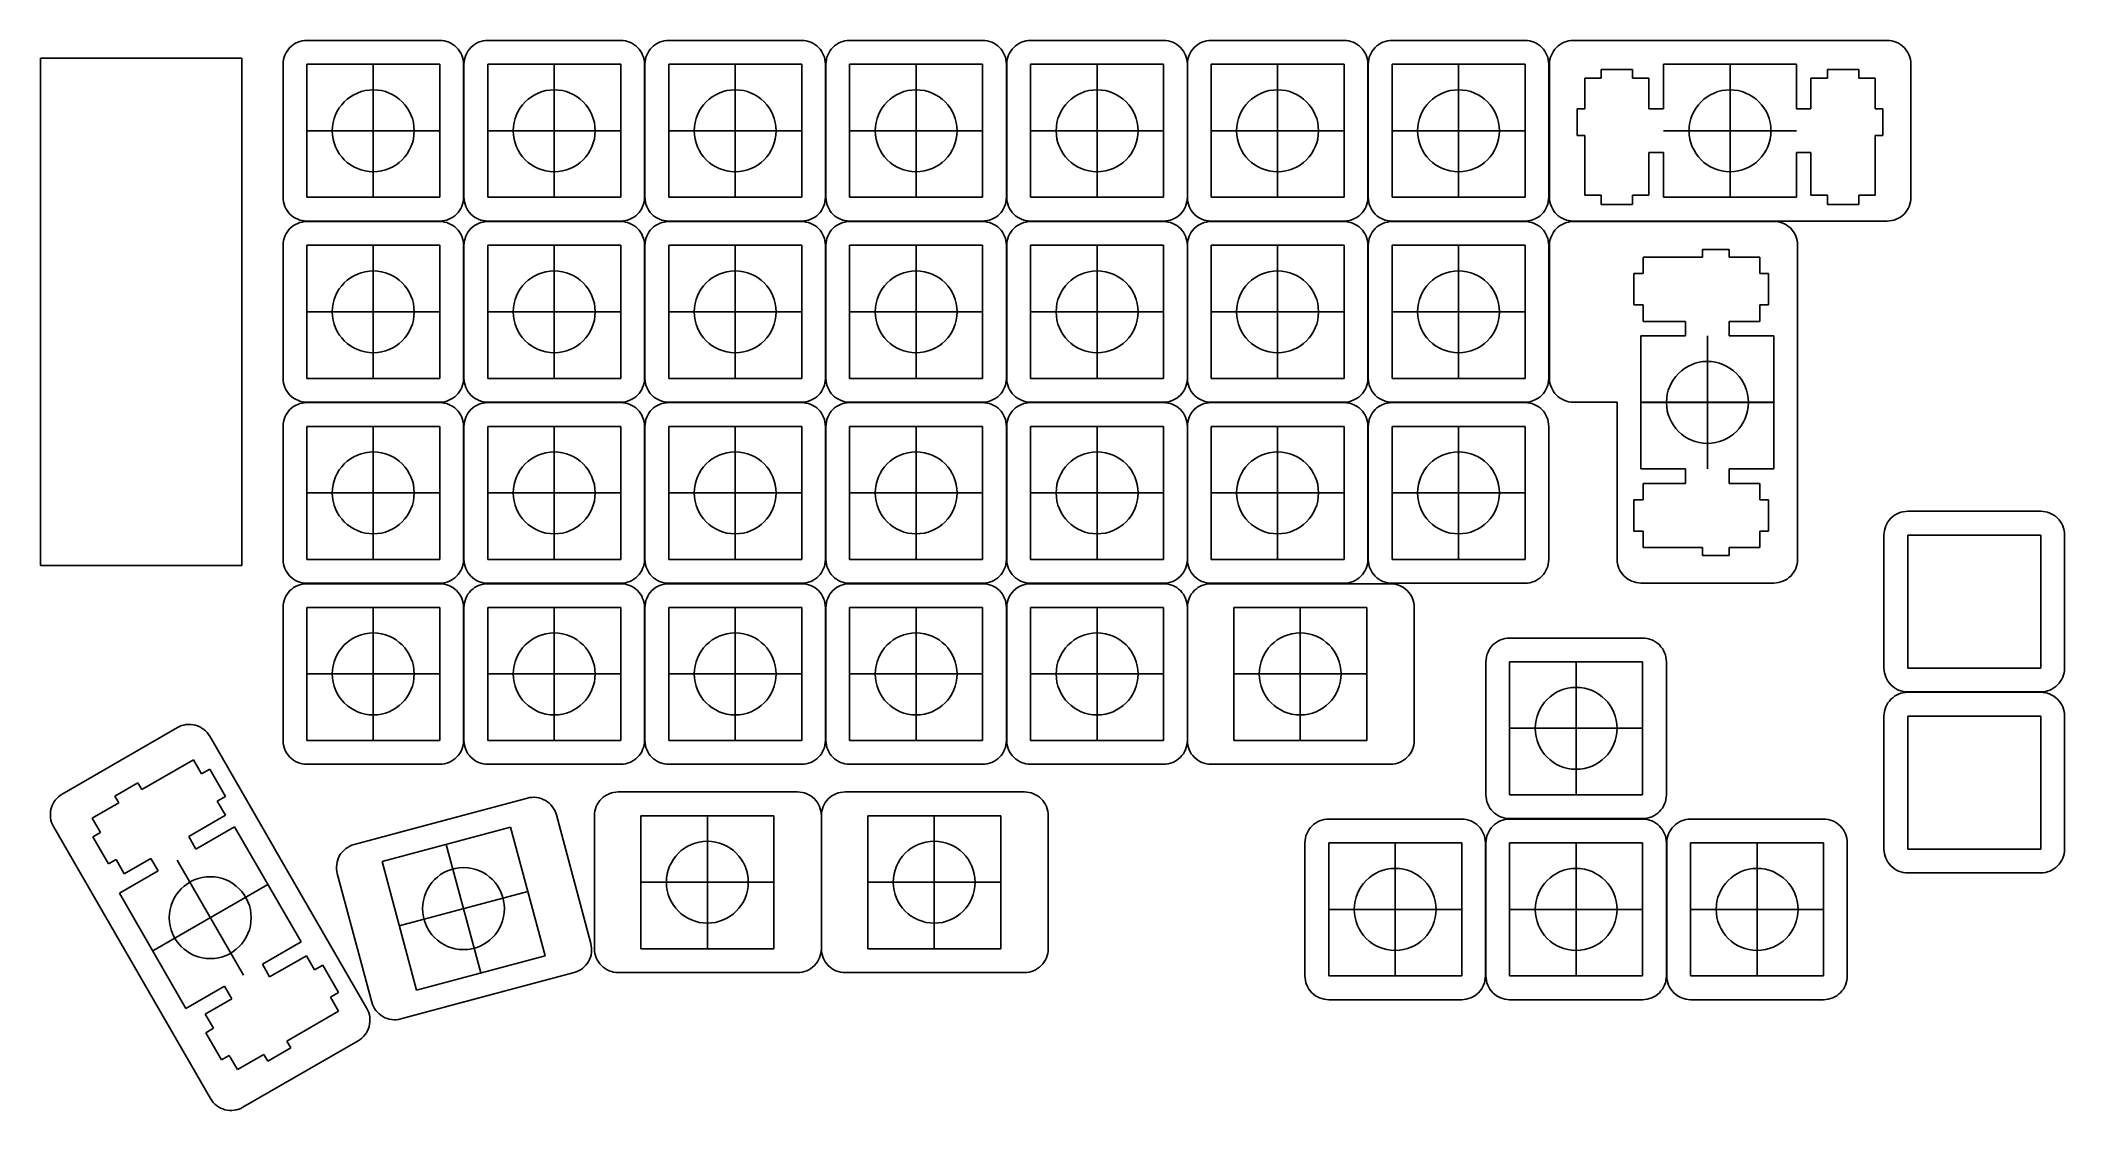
# Model space of a CAD drawing. Header units: millimetres. Extents: x -18 to 195, y -20 to 92.
import ezdxf

# ---------------------------------------------------------------- set-up
doc = ezdxf.new("R2010")
doc.units = ezdxf.units.MM
doc.layers.get('0').update_dxf_attribs({"color": 4, "lineweight": 25, "true_color": 0x00ffff})
for name, color, linetype, lineweight, true_color in [('keycap', 56, 'Continuous', 25, 0x808000), ('livello 1', 1, 'Continuous', 25, 0xff0000), ('livello 2', 3, 'Continuous', 25, 0x00ff00), ('livello 3', 6, 'Continuous', 25, 0xff00ff)]:
    doc.layers.add(name, color=color, linetype=linetype, lineweight=lineweight, true_color=true_color)

msp = doc.modelspace()

# ---------------------------------------------------------------- linework, layer by layer
at = {"color": 0}
for p, q in [((10.16, 89.79), (24.16, 89.79)), ((10.16, 75.79), (10.16, 89.79)), ((24.16, 89.79), (24.16, 75.79)), ((29.21, 89.79), (43.21, 89.79)), ((29.21, 75.79), (29.21, 89.79)), ((43.21, 89.79), (43.21, 75.79)), ((48.26, 89.79), (62.26, 89.79)), ((48.26, 75.79), (48.26, 89.79)), ((62.26, 89.79), (62.26, 75.79)), ((67.31, 89.79), (81.31, 89.79)), ((67.31, 75.79), (67.31, 89.79)), ((81.31, 89.79), (81.31, 75.79)), ((86.36, 89.79), (100.36, 89.79)), ((86.36, 75.79), (86.36, 89.79)), ((100.36, 89.79), (100.36, 75.79)), ((105.36, 89.79), (119.36, 89.79)), ((105.36, 75.79), (105.36, 89.79)), ((119.36, 89.79), (119.36, 75.79)), ((124.41, 89.79), (138.41, 89.79)), ((124.41, 75.79), (124.41, 89.79)), ((138.41, 89.79), (138.41, 75.79)), ((152.99, 89.79), (152.99, 85.09)), ((166.99, 89.79), (152.99, 89.79)), ((166.99, 85.09), (166.99, 89.79)), ((146.44, 88.32), (144.71, 88.32)), ((144.71, 88.32), (144.71, 85.09)), ((149.74, 89.24), (146.44, 89.24)), ((146.44, 89.24), (146.44, 88.32)), ((149.74, 88.32), (149.74, 89.24)), ((151.46, 88.32), (149.74, 88.32)), ((151.46, 85.09), (151.46, 88.32)), ((170.24, 88.32), (168.51, 88.32)), ((168.51, 88.32), (168.51, 85.09)), ((173.54, 89.24), (170.24, 89.24)), ((170.24, 89.24), (170.24, 88.32)), ((173.54, 88.32), (173.54, 89.24)), ((175.26, 88.32), (173.54, 88.32)), ((175.26, 85.09), (175.26, 88.32)), ((144.71, 85.09), (143.89, 85.09)), ((143.89, 85.09), (143.89, 82.29)), ((152.99, 85.09), (151.46, 85.09)), ((168.51, 85.09), (166.99, 85.09)), ((176.09, 85.09), (175.26, 85.09)), ((176.09, 82.29), (176.09, 85.09)), ((143.89, 82.29), (144.71, 82.29)), ((144.71, 82.29), (144.71, 76.02)), ((175.26, 76.02), (175.26, 82.29)), ((175.26, 82.29), (176.09, 82.29)), ((151.46, 76.02), (151.46, 80.49)), ((151.46, 80.49), (152.99, 80.49)), ((152.99, 80.49), (152.99, 75.79)), ((166.99, 75.79), (166.99, 80.49)), ((166.99, 80.49), (168.51, 80.49)), ((168.51, 80.49), (168.51, 76.02)), ((24.16, 75.79), (10.16, 75.79)), ((43.21, 75.79), (29.21, 75.79)), ((62.26, 75.79), (48.26, 75.79)), ((81.31, 75.79), (67.31, 75.79)), ((100.36, 75.79), (86.36, 75.79)), ((119.36, 75.79), (105.36, 75.79)), ((138.41, 75.79), (124.41, 75.79)), ((144.71, 76.02), (146.44, 76.02)), ((146.44, 76.02), (146.44, 75.04)), ((146.44, 75.04), (149.74, 75.04)), ((149.74, 75.04), (149.74, 76.02)), ((149.74, 76.02), (151.46, 76.02)), ((152.99, 75.79), (166.99, 75.79)), ((168.51, 76.02), (170.24, 76.02)), ((170.24, 76.02), (170.24, 75.04)), ((170.24, 75.04), (173.54, 75.04)), ((173.54, 75.04), (173.54, 76.02)), ((173.54, 76.02), (175.26, 76.02)), ((10.16, 70.74), (24.16, 70.74)), ((10.16, 56.74), (10.16, 70.74)), ((24.16, 70.74), (24.16, 56.74)), ((29.21, 70.74), (43.21, 70.74)), ((29.21, 56.74), (29.21, 70.74)), ((43.21, 70.74), (43.21, 56.74)), ((48.26, 70.74), (62.26, 70.74)), ((48.26, 56.74), (48.26, 70.74)), ((62.26, 70.74), (62.26, 56.74)), ((67.31, 70.74), (81.31, 70.74)), ((67.31, 56.74), (67.31, 70.74)), ((81.31, 70.74), (81.31, 56.74)), ((86.36, 70.74), (100.36, 70.74)), ((86.36, 56.74), (86.36, 70.74)), ((100.36, 70.74), (100.36, 56.74)), ((105.36, 70.74), (119.36, 70.74)), ((105.36, 56.74), (105.36, 70.74)), ((119.36, 70.74), (119.36, 56.74)), ((124.41, 70.74), (138.41, 70.74)), ((124.41, 56.74), (124.41, 70.74)), ((138.41, 70.74), (138.41, 56.74)), ((157.11, 69.49), (150.83, 69.49)), ((150.83, 69.49), (150.83, 67.76)), ((157.11, 70.31), (157.11, 69.49)), ((159.91, 70.31), (157.11, 70.31)), ((159.91, 69.49), (159.91, 70.31)), ((163.14, 69.49), (159.91, 69.49)), ((163.14, 67.76), (163.14, 69.49)), ((150.83, 67.76), (149.86, 67.76)), ((149.86, 67.76), (149.86, 64.46)), ((164.05, 67.76), (163.14, 67.76)), ((164.05, 64.46), (164.05, 67.76)), ((149.86, 64.46), (150.83, 64.46)), ((150.83, 64.46), (150.83, 62.74)), ((163.14, 62.74), (163.14, 64.46)), ((163.14, 64.46), (164.05, 64.46)), ((150.83, 62.74), (155.31, 62.74)), ((155.31, 62.74), (155.31, 61.21)), ((159.91, 61.21), (159.91, 62.74)), ((159.91, 62.74), (163.14, 62.74)), ((155.31, 61.21), (150.6, 61.21)), ((150.6, 61.21), (150.6, 47.21)), ((164.61, 61.21), (159.91, 61.21)), ((164.61, 47.21), (164.61, 61.21)), ((24.16, 56.74), (10.16, 56.74)), ((43.21, 56.74), (29.21, 56.74)), ((62.26, 56.74), (48.26, 56.74)), ((81.31, 56.74), (67.31, 56.74)), ((100.36, 56.74), (86.36, 56.74)), ((119.36, 56.74), (105.36, 56.74)), ((138.41, 56.74), (124.41, 56.74)), ((10.16, 51.69), (24.16, 51.69)), ((10.16, 37.69), (10.16, 51.69)), ((24.16, 51.69), (24.16, 37.69)), ((29.21, 51.69), (43.21, 51.69)), ((29.21, 37.69), (29.21, 51.69)), ((43.21, 51.69), (43.21, 37.69)), ((48.26, 51.69), (62.26, 51.69)), ((48.26, 37.69), (48.26, 51.69)), ((62.26, 51.69), (62.26, 37.69)), ((67.31, 51.69), (81.31, 51.69)), ((67.31, 37.69), (67.31, 51.69)), ((81.31, 51.69), (81.31, 37.69)), ((86.36, 51.69), (100.36, 51.69)), ((86.36, 37.69), (86.36, 51.69)), ((100.36, 51.69), (100.36, 37.69)), ((105.36, 51.69), (119.36, 51.69)), ((105.36, 37.69), (105.36, 51.69)), ((119.36, 51.69), (119.36, 37.69)), ((124.41, 51.69), (138.41, 51.69)), ((124.41, 37.69), (124.41, 51.69)), ((138.41, 51.69), (138.41, 37.69)), ((150.6, 47.21), (155.31, 47.21)), ((155.31, 47.21), (155.31, 45.69)), ((159.91, 45.69), (159.91, 47.21)), ((159.91, 47.21), (164.61, 47.21)), ((155.31, 45.69), (150.83, 45.69)), ((150.83, 45.69), (150.83, 43.96)), ((163.14, 45.69), (159.91, 45.69)), ((163.14, 43.96), (163.14, 45.69)), ((150.83, 43.96), (149.86, 43.96)), ((149.86, 43.96), (149.86, 40.66)), ((164.05, 43.96), (163.14, 43.96)), ((164.05, 40.66), (164.05, 43.96)), ((149.86, 40.66), (150.83, 40.66)), ((150.83, 40.66), (150.83, 38.94)), ((163.14, 38.94), (163.14, 40.66)), ((163.14, 40.66), (164.05, 40.66)), ((150.83, 38.94), (157.11, 38.94)), ((157.11, 38.94), (157.11, 38.11)), ((159.91, 38.11), (159.91, 38.94)), ((159.91, 38.94), (163.14, 38.94)), ((178.7, 40.26), (192.7, 40.26)), ((178.7, 26.26), (178.7, 40.26)), ((192.7, 40.26), (192.7, 26.26)), ((24.16, 37.69), (10.16, 37.69)), ((43.21, 37.69), (29.21, 37.69)), ((62.26, 37.69), (48.26, 37.69)), ((81.31, 37.69), (67.31, 37.69)), ((100.36, 37.69), (86.36, 37.69)), ((119.36, 37.69), (105.36, 37.69)), ((138.41, 37.69), (124.41, 37.69)), ((157.11, 38.11), (159.91, 38.11)), ((10.16, 32.64), (24.16, 32.64)), ((10.16, 18.64), (10.16, 32.64)), ((24.16, 32.64), (24.16, 18.64)), ((29.21, 32.64), (43.21, 32.64)), ((29.21, 18.64), (29.21, 32.64)), ((43.21, 32.64), (43.21, 18.64)), ((48.26, 32.64), (62.26, 32.64)), ((48.26, 18.64), (48.26, 32.64)), ((62.26, 32.64), (62.26, 18.64)), ((67.31, 32.64), (81.31, 32.64)), ((67.31, 18.64), (67.31, 32.64)), ((81.31, 32.64), (81.31, 18.64)), ((86.36, 32.64), (100.36, 32.64)), ((86.36, 18.64), (86.36, 32.64)), ((100.36, 32.64), (100.36, 18.64)), ((107.74, 32.64), (121.74, 32.64)), ((107.74, 18.64), (107.74, 32.64)), ((121.74, 32.64), (121.74, 18.64)), ((136.79, 26.92), (150.79, 26.92)), ((136.79, 12.92), (136.79, 26.92)), ((150.79, 26.92), (150.79, 12.92)), ((192.7, 26.26), (178.7, 26.26)), ((178.7, 21.21), (192.7, 21.21)), ((178.7, 7.21), (178.7, 21.21)), ((192.7, 21.21), (192.7, 7.21)), ((24.16, 18.64), (10.16, 18.64)), ((43.21, 18.64), (29.21, 18.64)), ((62.26, 18.64), (48.26, 18.64)), ((81.31, 18.64), (67.31, 18.64)), ((100.36, 18.64), (86.36, 18.64)), ((121.74, 18.64), (107.74, 18.64)), ((-1.77, 16.61), (-7.2, 13.48)), ((-0.91, 15.12), (-1.77, 16.61)), ((-0.06, 15.61), (-0.91, 15.12)), ((1.59, 12.75), (-0.06, 15.61)), ((-7.62, 14.19), (-10.04, 12.79)), ((-10.04, 12.79), (-9.63, 12.08)), ((-7.2, 13.48), (-7.62, 14.19)), ((150.79, 12.92), (136.79, 12.92)), ((-9.63, 12.08), (-12.43, 10.46)), ((-2.27, 8.53), (1.6, 10.77)), ((0.74, 12.26), (1.59, 12.75)), ((1.6, 10.77), (0.74, 12.26)), ((45.33, 10.73), (59.33, 10.73)), ((45.33, -3.27), (45.33, 10.73)), ((59.33, 10.73), (59.33, -3.27)), ((69.21, 10.73), (83.21, 10.73)), ((69.21, -3.27), (69.21, 10.73)), ((83.21, 10.73), (83.21, -3.27)), ((-12.43, 10.46), (-11.57, 8.97)), ((-11.57, 8.97), (-12.36, 8.51)), ((-1.51, 7.21), (-2.27, 8.53)), ((2.56, 9.56), (-1.51, 7.21)), ((9.56, -2.56), (2.56, 9.56)), ((18.09, 5.9), (31.61, 9.52)), ((31.61, 9.52), (35.24, -4)), ((-12.36, 8.51), (-10.71, 5.65)), ((117.74, 7.87), (131.74, 7.87)), ((117.74, -6.13), (117.74, 7.87)), ((131.74, 7.87), (131.74, -6.13)), ((136.79, 7.87), (150.79, 7.87)), ((136.79, -6.13), (136.79, 7.87)), ((150.79, 7.87), (150.79, -6.13)), ((155.84, 7.87), (169.84, 7.87)), ((155.84, -6.13), (155.84, 7.87)), ((169.84, 7.87), (169.84, -6.13)), ((192.7, 7.21), (178.7, 7.21)), ((-10.71, 5.65), (-9.92, 6.11)), ((-9.92, 6.11), (-9.05, 4.62)), ((-5.49, 4.91), (-9.56, 2.56)), ((-9.05, 4.62), (-6.26, 6.23)), ((-6.26, 6.23), (-5.49, 4.91)), ((21.71, -7.63), (18.09, 5.9)), ((-9.56, 2.56), (-2.56, -9.56)), ((5.49, -4.91), (9.56, -2.56)), ((10.13, -4), (6.25, -6.23)), ((10.99, -5.49), (10.13, -4)), ((35.24, -4), (21.71, -7.63)), ((59.33, -3.27), (45.33, -3.27)), ((83.21, -3.27), (69.21, -3.27)), ((6.25, -6.23), (5.49, -4.91)), ((11.84, -5), (10.99, -5.49)), ((13.49, -7.86), (11.84, -5)), ((131.74, -6.13), (117.74, -6.13)), ((150.79, -6.13), (136.79, -6.13)), ((169.84, -6.13), (155.84, -6.13)), ((-2.56, -9.56), (1.51, -7.21)), ((1.51, -7.21), (2.27, -8.53)), ((12.64, -8.35), (13.49, -7.86)), ((13.5, -9.84), (12.64, -8.35)), ((2.27, -8.53), (-0.53, -10.15)), ((-0.53, -10.15), (0.33, -11.64)), ((8.07, -12.98), (13.5, -9.84)), ((0.33, -11.64), (-0.46, -12.1)), ((-0.46, -12.1), (1.19, -14.96)), ((1.19, -14.96), (1.99, -14.5)), ((1.99, -14.5), (2.85, -15.99)), ((2.85, -15.99), (5.64, -14.38)), ((5.64, -14.38), (6.06, -15.09)), ((6.06, -15.09), (8.48, -13.69)), ((8.48, -13.69), (8.07, -12.98))]:
    msp.add_line(p, q, dxfattribs=at)
at = {"layer": 'keycap', "flags": 128}
for points in [[(24.16, 92.29, -0.414214), (26.66, 89.79), (26.66, 75.79, -0.414214), (24.16, 73.29), (10.16, 73.29, -0.414214), (7.66, 75.79), (7.66, 89.79, -0.414214), (10.16, 92.29)], [(43.21, 92.29, -0.414214), (45.71, 89.79), (45.71, 75.79, -0.414214), (43.21, 73.29), (29.21, 73.29, -0.414214), (26.71, 75.79), (26.71, 89.79, -0.414214), (29.21, 92.29)], [(62.26, 92.29, -0.414214), (64.76, 89.79), (64.76, 75.79, -0.414214), (62.26, 73.29), (48.26, 73.29, -0.414214), (45.76, 75.79), (45.76, 89.79, -0.414214), (48.26, 92.29)], [(81.31, 92.29, -0.414214), (83.81, 89.79), (83.81, 75.79, -0.414214), (81.31, 73.29), (67.31, 73.29, -0.414214), (64.81, 75.79), (64.81, 89.79, -0.414214), (67.31, 92.29)], [(100.36, 92.29, -0.414214), (102.86, 89.79), (102.86, 75.79, -0.414214), (100.36, 73.29), (86.36, 73.29, -0.414214), (83.86, 75.79), (83.86, 89.79, -0.414214), (86.36, 92.29)], [(119.36, 92.29, -0.414214), (121.86, 89.79), (121.86, 75.79, -0.414214), (119.36, 73.29), (105.36, 73.29, -0.414214), (102.86, 75.79), (102.86, 89.79, -0.414214), (105.36, 92.29)], [(138.41, 92.29, -0.414214), (140.91, 89.79), (140.91, 75.79, -0.414214), (138.41, 73.29), (124.41, 73.29, -0.414214), (121.91, 75.79), (121.91, 89.79, -0.414214), (124.41, 92.29)], [(26.66, 56.74, -0.414214), (24.16, 54.24), (10.16, 54.24, -0.414214), (7.66, 56.74), (7.66, 70.74, -0.414214), (10.16, 73.24), (24.16, 73.24, -0.414214), (26.66, 70.74)], [(26.71, 70.74, -0.414214), (29.21, 73.24), (43.21, 73.24, -0.414214), (45.71, 70.74), (45.71, 56.74, -0.414214), (43.21, 54.24), (29.21, 54.24, -0.414214), (26.71, 56.74)], [(48.26, 54.24, -0.414214), (45.76, 56.74), (45.76, 70.74, -0.414214), (48.26, 73.24), (62.26, 73.24, -0.414214), (64.76, 70.74), (64.76, 56.74, -0.414214), (62.26, 54.24)], [(67.31, 54.24, -0.414214), (64.81, 56.74), (64.81, 70.74, -0.414214), (67.31, 73.24), (81.31, 73.24, -0.414214), (83.81, 70.74), (83.81, 56.74, -0.414214), (81.31, 54.24)], [(102.86, 56.74, -0.414214), (100.36, 54.24), (86.36, 54.24, -0.414214), (83.86, 56.74), (83.86, 70.74, -0.414214), (86.36, 73.24), (100.36, 73.24, -0.414214), (102.86, 70.74)], [(102.86, 70.74, -0.414214), (105.36, 73.24), (119.36, 73.24, -0.414214), (121.86, 70.74), (121.86, 56.74, -0.414214), (119.36, 54.24), (105.36, 54.24, -0.414214), (102.86, 56.74)], [(121.91, 70.74, -0.414214), (124.41, 73.24), (138.41, 73.24, -0.414214), (140.91, 70.74), (140.91, 56.74, -0.414214), (138.41, 54.24), (124.41, 54.24, -0.414214), (121.91, 56.74)], [(26.66, 37.69, -0.414214), (24.16, 35.19), (10.16, 35.19, -0.414214), (7.66, 37.69), (7.66, 51.69, -0.414214), (10.16, 54.19), (24.16, 54.19, -0.414214), (26.66, 51.69)], [(43.21, 54.19, -0.414214), (45.71, 51.69), (45.71, 37.69, -0.414214), (43.21, 35.19), (29.21, 35.19, -0.414214), (26.71, 37.69), (26.71, 51.69, -0.414214), (29.21, 54.19)], [(45.76, 51.69, -0.414214), (48.26, 54.19), (62.26, 54.19, -0.414214), (64.76, 51.69), (64.76, 37.69, -0.414214), (62.26, 35.19), (48.26, 35.19, -0.414214), (45.76, 37.69)], [(64.81, 51.69, -0.414214), (67.31, 54.19), (81.31, 54.19, -0.414214), (83.81, 51.69), (83.81, 37.69, -0.414214), (81.31, 35.19), (67.31, 35.19, -0.414214), (64.81, 37.69)], [(83.86, 51.69, -0.414214), (86.36, 54.19), (100.36, 54.19, -0.414214), (102.86, 51.69), (102.86, 37.69, -0.414214), (100.36, 35.19), (86.36, 35.19, -0.414214), (83.86, 37.69)], [(102.86, 51.69, -0.414214), (105.36, 54.19), (119.36, 54.19, -0.414214), (121.86, 51.69), (121.86, 37.69, -0.414214), (119.36, 35.19), (105.36, 35.19, -0.414214), (102.86, 37.69)], [(121.91, 51.69, -0.414214), (124.41, 54.19), (138.41, 54.19, -0.414214), (140.91, 51.69), (140.91, 37.69, -0.414214), (138.41, 35.19), (124.41, 35.19, -0.414214), (121.91, 37.69)], [(195.2, 26.26, -0.414214), (192.7, 23.76), (178.7, 23.76, -0.414214), (176.2, 26.26), (176.2, 40.26, -0.414214), (178.7, 42.76), (192.7, 42.76, -0.414214), (195.2, 40.26)], [(26.66, 18.64, -0.414214), (24.16, 16.14), (10.16, 16.14, -0.414214), (7.66, 18.64), (7.66, 32.64, -0.414214), (10.16, 35.14), (24.16, 35.14, -0.414214), (26.66, 32.64)], [(26.71, 32.64, -0.414214), (29.21, 35.14), (43.21, 35.14, -0.414214), (45.71, 32.64), (45.71, 18.64, -0.414214), (43.21, 16.14), (29.21, 16.14, -0.414214), (26.71, 18.64)], [(45.76, 32.64, -0.414214), (48.26, 35.14), (62.26, 35.14, -0.414214), (64.76, 32.64), (64.76, 18.64, -0.414214), (62.26, 16.14), (48.26, 16.14, -0.414214), (45.76, 18.64)], [(64.81, 32.64, -0.414214), (67.31, 35.14), (81.31, 35.14, -0.414214), (83.81, 32.64), (83.81, 18.64, -0.414214), (81.31, 16.14), (67.31, 16.14, -0.414214), (64.81, 18.64)], [(83.86, 32.64, -0.414214), (86.36, 35.14), (100.36, 35.14, -0.414214), (102.86, 32.64), (102.86, 18.64, -0.414214), (100.36, 16.14), (86.36, 16.14, -0.414214), (83.86, 18.64)], [(153.29, 12.92, -0.414214), (150.79, 10.42), (136.79, 10.42, -0.414214), (134.29, 12.92), (134.29, 26.92, -0.414214), (136.79, 29.42), (150.79, 29.42, -0.414214), (153.29, 26.92)], [(195.2, 7.21, -0.414214), (192.7, 4.71), (178.7, 4.71, -0.414214), (176.2, 7.21), (176.2, 21.21, -0.414214), (178.7, 23.71), (192.7, 23.71, -0.414214), (195.2, 21.21)], [(134.24, -6.13, -0.414214), (131.74, -8.63), (117.74, -8.63, -0.414214), (115.24, -6.13), (115.24, 7.87, -0.414214), (117.74, 10.37), (131.74, 10.37, -0.414214), (134.24, 7.87)], [(153.29, -6.13, -0.414214), (150.79, -8.63), (136.79, -8.63, -0.414214), (134.29, -6.13), (134.29, 7.87, -0.414214), (136.79, 10.37), (150.79, 10.37, -0.414214), (153.29, 7.87)], [(169.84, 10.37, -0.414214), (172.34, 7.87), (172.34, -6.13, -0.414214), (169.84, -8.63), (155.84, -8.63, -0.414214), (153.34, -6.13), (153.34, 7.87, -0.414214), (155.84, 10.37)]]:
    msp.add_lwpolyline(points, format="xyb", close=True, dxfattribs=at)
for points in [[(163.19, 73.29), (143.49, 73.29, -0.414214), (140.99, 75.79), (140.99, 89.79, -0.414214), (143.49, 92.29)], [(143.49, 92.29), (176.54, 92.29, -0.414214), (179.04, 89.79), (179.04, 75.79, -0.414214), (176.54, 73.29), (163.19, 73.29)], [(148.11, 54.24), (143.49, 54.24, -0.414214), (140.99, 56.74), (140.99, 70.74, -0.414214), (143.49, 73.24)], [(150.25, 73.24, -0.035506), (150.61, 73.26), (164.61, 73.26, -0.414214), (167.11, 70.76), (167.11, 57.42)], [(167.11, 57.42), (167.11, 37.71, -0.414214), (164.61, 35.21), (150.61, 35.21, -0.414214), (148.11, 37.71)], [(119.36, 16.14), (105.36, 16.14, -0.414214), (102.86, 18.64), (102.86, 32.64, -0.414214), (105.36, 35.14), (119.36, 35.14)], [(110.24, 35.14), (124.24, 35.14, -0.414214), (126.74, 32.64), (126.74, 18.64, -0.414214), (124.24, 16.14), (110.24, 16.14, -0.414214)], [(0.02, -19.04), (-16.5, 9.58, -0.414214), (-15.59, 13), (-3.46, 20, -0.414214), (-0.05, 19.08), (6.63, 7.52)], [(56.95, -5.77), (42.95, -5.77, -0.414214), (40.45, -3.27), (40.45, 10.73, -0.414214), (42.95, 13.23), (56.95, 13.23)], [(47.83, 13.23), (61.83, 13.23, -0.414214), (64.33, 10.73), (64.33, -3.27, -0.414214), (61.83, -5.77), (47.83, -5.77, -0.414214)], [(80.83, -5.77), (66.83, -5.77, -0.414214), (64.33, -3.27), (64.33, 10.73, -0.414214), (66.83, 13.23), (80.83, 13.23)], [(71.71, 13.23), (85.71, 13.23, -0.414214), (88.21, 10.73), (88.21, -3.27, -0.414214), (85.71, -5.77), (71.71, -5.77, -0.414214)], [(33.58, -7.03), (20.06, -10.66, -0.414214), (17, -8.89), (13.37, 4.63, -0.414214), (15.14, 7.69), (28.66, 11.32)], [(19.86, 8.96), (33.38, 12.58, -0.414214), (36.44, 10.81), (40.06, -2.71, -0.414214), (38.3, -5.77), (24.77, -9.39, -0.414214)], [(6.95, 6.96), (16.48, -9.54, -0.414214), (15.56, -12.95), (3.44, -19.95, -0.414214), (0.02, -19.04)]]:
    msp.add_lwpolyline(points, format="xyb", dxfattribs=at)
for points in [[(143.49, 73.24), (164.96, 73.24)], [(148.11, 37.71), (148.11, 54.24)], [(163.19, 54.24), (150.6, 54.24)], [(164.61, 54.24), (163.19, 54.24)], [(6.63, 7.52), (6.95, 6.96)], [(-6.06, -3.5), (6.06, 3.5)]]:
    msp.add_lwpolyline(points, dxfattribs=at)
at = {"layer": 'livello 1', "flags": 128}
for points in [[(17.16, 89.79), (17.16, 75.79)], [(36.21, 89.79), (36.21, 75.79)], [(55.26, 89.79), (55.26, 75.79)], [(74.31, 89.79), (74.31, 75.79)], [(93.36, 89.79), (93.36, 75.79)], [(112.36, 89.79), (112.36, 75.79)], [(131.41, 89.79), (131.41, 75.79)], [(159.99, 89.79), (159.99, 75.79)], [(10.16, 82.79), (24.16, 82.79)], [(29.21, 82.79), (43.21, 82.79)], [(48.26, 82.79), (62.26, 82.79)], [(67.31, 82.79), (81.31, 82.79)], [(86.36, 82.79), (100.36, 82.79)], [(105.36, 82.79), (119.36, 82.79)], [(124.41, 82.79), (138.41, 82.79)], [(152.99, 82.79), (166.99, 82.79)], [(17.16, 70.74), (17.16, 56.74)], [(36.21, 70.74), (36.21, 56.74)], [(55.26, 70.74), (55.26, 56.74)], [(74.31, 70.74), (74.31, 56.74)], [(93.36, 70.74), (93.36, 56.74)], [(112.36, 70.74), (112.36, 56.74)], [(131.41, 70.74), (131.41, 56.74)], [(10.16, 63.74), (24.16, 63.74)], [(29.21, 63.74), (43.21, 63.74)], [(48.26, 63.74), (62.26, 63.74)], [(67.31, 63.74), (81.31, 63.74)], [(86.36, 63.74), (100.36, 63.74)], [(105.36, 63.74), (119.36, 63.74)], [(124.41, 63.74), (138.41, 63.74)], [(157.61, 61.21), (157.61, 47.21)], [(150.61, 54.21), (164.61, 54.21)], [(17.16, 51.69), (17.16, 37.69)], [(36.21, 51.69), (36.21, 37.69)], [(55.26, 51.69), (55.26, 37.69)], [(74.31, 51.69), (74.31, 37.69)], [(93.36, 51.69), (93.36, 37.69)], [(112.36, 51.69), (112.36, 37.69)], [(131.41, 51.69), (131.41, 37.69)], [(10.16, 44.69), (24.16, 44.69)], [(29.21, 44.69), (43.21, 44.69)], [(48.26, 44.69), (62.26, 44.69)], [(67.31, 44.69), (81.31, 44.69)], [(86.36, 44.69), (100.36, 44.69)], [(105.36, 44.69), (119.36, 44.69)], [(124.41, 44.69), (138.41, 44.69)], [(17.16, 32.64), (17.16, 18.64)], [(36.21, 32.64), (36.21, 18.64)], [(55.26, 32.64), (55.26, 18.64)], [(74.31, 32.64), (74.31, 18.64)], [(93.36, 32.64), (93.36, 18.64)], [(114.74, 32.64), (114.74, 18.64)], [(10.16, 25.64), (24.16, 25.64)], [(29.21, 25.64), (43.21, 25.64)], [(48.26, 25.64), (62.26, 25.64)], [(67.31, 25.64), (81.31, 25.64)], [(86.36, 25.64), (100.36, 25.64)], [(107.74, 25.64), (121.74, 25.64)], [(143.79, 26.92), (143.79, 12.92)], [(136.79, 19.92), (150.79, 19.92)], [(52.33, 10.73), (52.33, -3.27)], [(76.21, 10.73), (76.21, -3.27)], [(24.85, 7.71), (28.47, -5.81)], [(124.74, 7.87), (124.74, -6.13)], [(143.79, 7.87), (143.79, -6.13)], [(162.84, 7.87), (162.84, -6.13)], [(3.5, -6.06), (-3.5, 6.06)], [(-6.06, -3.5), (6.06, 3.5)], [(19.9, -0.86), (33.42, 2.76)], [(45.33, 3.73), (59.33, 3.73)], [(69.21, 3.73), (83.21, 3.73)], [(117.74, 0.87), (131.74, 0.87)], [(136.79, 0.87), (150.79, 0.87)], [(155.84, 0.87), (169.84, 0.87)]]:
    msp.add_lwpolyline(points, dxfattribs=at)
at = {"layer": 'livello 2'}
for centre in [(17.16, 82.79), (36.21, 82.79), (55.26, 82.79), (74.31, 82.79), (93.36, 82.79), (112.36, 82.79), (131.41, 82.79), (159.99, 82.79), (17.16, 63.74), (36.21, 63.74), (55.26, 63.74), (74.31, 63.74), (93.36, 63.74), (112.36, 63.74), (131.41, 63.74), (157.61, 54.21), (17.16, 44.69), (36.21, 44.69), (55.26, 44.69), (74.31, 44.69), (93.36, 44.69), (112.36, 44.69), (131.41, 44.69), (17.16, 25.64), (36.21, 25.64), (55.26, 25.64), (74.31, 25.64), (93.36, 25.64), (114.74, 25.64), (143.79, 19.92), (52.33, 3.73), (76.21, 3.73), (0, 0), (26.66, 0.95), (124.74, 0.87), (143.79, 0.87), (162.84, 0.87)]:
    msp.add_circle(centre, 4.31, dxfattribs=at)
at = {"layer": 'livello 3', "color": 6, "true_color": 0xff26e2, "flags": 128}
for points in [[(-17.87, 90.44), (-17.87, 37.04)], [(3.33, 90.44), (-17.87, 90.44)], [(3.33, 37.04), (3.33, 90.44)], [(-17.87, 37.04), (3.33, 37.04)]]:
    msp.add_lwpolyline(points, dxfattribs=at)

doc.saveas('drawing.dxf')
